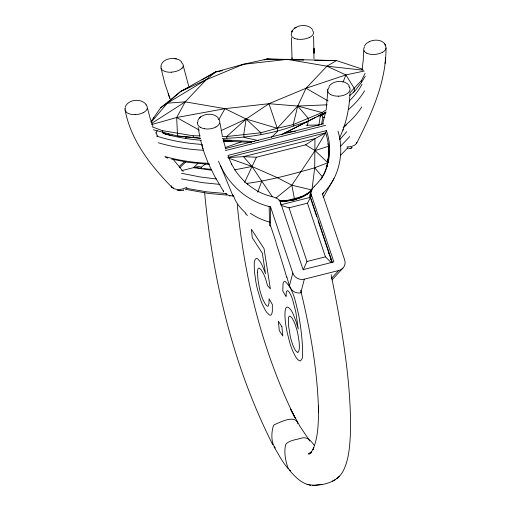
<?xml version="1.0" encoding="UTF-8"?>
<svg xmlns="http://www.w3.org/2000/svg" width="511" height="511" viewBox="0 0 511 511"><rect width="100%" height="100%" fill="white"/><g stroke="black" fill="none" stroke-linecap="round" stroke-linejoin="round"><path stroke-width="0.77" d="M300.666 290.254C310.273 330.119 317.67 370.826 318.532 411.923L318.442 405.99C318.474 420.553 318.698 435.8 313.007 449.482L313.786 447.802L312.087 450.83L309.149 454.055L311.672 451.833L308.459 453.985L311.039 452.842M292.043 57.769L292.03 59.212L291.43 37.648M313.99 58.848L313.633 36.313M228.704 158.174L252.019 166.471L277.396 177.7L291.838 185.199L311.914 189.971L314.719 167.793L314.955 138.653L325.679 132.854A57.149 38.791 58.2 0 1 328.586 146.21A53.144 36.632 70 0 1 327.832 162.747L326.503 167.544M386.009 47.97C386.207 81.901 371.631 113.57 356.678 143.221M349.965 93.066C349.55 105.636 347.244 118.162 342.907 129.979M363.736 50.653L363.206 60.528L362.056 69.841M327.781 91.539L326.274 108.671M327.787 90.121L327.89 89.527M385.601 57.909L385.058 63.492M183.206 65.964L183.11 66.417A11.172 5.583 -6.4 0 1 182.114 68.155M307.443 125.763L308.12 121.152M364.234 71.035L345.883 74.925L306.032 88.256L268.939 103.707L246.149 119.05L243.741 134.342L244.054 137.465L258.623 140.646M318.928 125.246L320.231 116.304L321.713 115.32A122.595 65.51 -5.7 0 0 325.75 112.829M160.92 66.098C162.057 59.5 170.521 57.564 176.193 58.81L174.59 58.465M321.713 115.32L322.901 117.14L321.521 124.218M125.099 108.786L125.048 109.303A11.165 5.966 -5.7 0 0 125.559 111.098M247.496 184.458L247.586 184.203A64.482 59.391 19.1 0 1 242.278 179.182L240.01 176.659A64.482 59.391 19.1 0 1 231.572 163.999A67.235 61.927 19.1 0 1 227.97 155.408L326.452 130.612A65.453 60.279 19.1 0 1 329.499 145.552A63.881 58.835 19.1 0 1 328.707 159.86L326.574 167.391M325.692 111.979L322.703 123.56M327.264 164.759L327.014 165.826M362.772 69.304L336.519 60.579L326.951 66.174L306.032 88.256L297.734 106.064L293.218 124.607L293.365 126.057C270.645 134.233 246.353 137.861 222.253 138.379M326.906 166.247L326.682 167.103M300.813 292.822L304.326 279.178L338.736 270.517A9.255 8.527 19.1 0 0 344.682 259.997L322.422 193.797C339.361 178.294 344.606 152.687 337.982 131.084M218.529 161.144C227.082 183.583 246.998 201.577 270.543 206.853L292.797 273.059L289.405 285.885L286.875 277.032M125.189 106.927C128.433 99.064 141.349 98.067 146.306 104.698M231.304 164.772L231.572 163.999M247.618 184.701L247.752 184.318A58.554 53.93 19.1 0 0 256.739 190.577L257.774 191.446M257.793 191.938L258.017 191.299A49.51 45.6 19.1 0 0 272.682 196.767L276.911 198.287L279.523 200.344A5.084 4.682 19.1 0 1 280.271 201.749L303.093 269.655L333.868 261.907L311.046 194.001A5.084 4.682 19.1 0 1 310.803 192.436L311.78 189.44L314.501 186.138A49.714 45.786 19.1 0 0 323.348 174.851M279.951 201.072A49.51 45.6 19.1 0 0 286.403 201.008L294.106 199.756L294.438 198.792L291.838 185.199L315.044 150.604L325.679 132.854L227.97 157.445M325.571 133.167L326.452 130.612M310.036 197.501L311.046 194.001M310.394 197.802L311.371 194.978L310.381 197.763L316.692 216.632M314.278 186.783L314.501 186.138M328.439 161.125L327.334 164.318A65.453 60.279 19.1 0 0 328.388 148.746L329.499 145.552M246.251 183.494C269.501 180.434 292.209 174.251 314.719 167.793L322.575 177.081L322.703 176.742M322.926 176.103L323.968 173.644A58.554 53.93 19.1 0 0 327.672 164.191M280.188 203.883L280.596 202.72M328.241 147.162L328.579 146.21L315.044 150.604L305.635 144.843L256.394 157.241L243.479 156.647L227.976 157.592M257.768 192.072L261.741 181.13L252.019 166.471L243.479 156.647L314.955 138.653L305.635 144.843M342.67 130.631L339.502 138.398M342.996 82.322L345.883 74.925L326.951 66.174L287.182 59.378L267.049 59.046L243.236 64.322L215.463 72.032L180.651 91.475L167.314 103.171L160.754 107.687L150.873 121.72M303.17 269.987L306.977 261.491L289.015 207.83L281.197 205.467M197.853 120.628L198.536 119.101L200.734 116.91L199.59 117.862C204.432 113.289 213.445 112.746 218.178 117.773M244.571 182.459L256.394 157.241M350.003 92.638L361.481 80.489L365.084 73.392M323.367 175.522L323.706 174.858M323.929 174.411L324.268 173.74M331.377 262.756L325.437 256.841L307.481 203.18L310.547 197.291L280.545 204.847M291.577 32.001L292.241 30.749L291.666 31.88C295.103 24.624 307.507 23.174 312.515 29.497M322.224 194.947L323.361 192.851M200.369 138.309L177.502 136.003L176.685 117.517L185.225 101.855L206.144 79.773L215.463 72.032L222.374 70.684M218.855 119.555L224.993 108.651L268.939 103.707L297.734 106.064L327.174 104.819M323.182 197.527L333.983 178.563M167.416 134.649L163.124 133.262L163.833 132.055M349.677 95.57L354.545 91.437L361.647 82.13L365.237 76.28M364.477 45.971L366.381 43.473L369.472 41.557L369.159 41.717C374.448 39.079 383.167 39.36 385.728 45.6L384.361 43.211M310.982 192.149L309.698 195.63A5.084 4.682 19.1 0 0 309.934 197.195M320.94 179.553L321.195 179.163M321.451 178.78L321.713 178.39M321.968 178L322.224 177.611M346.758 131.685L339.751 139.644M328.975 86.333C332.118 81.984 338.148 80.681 343.181 81.754M349.754 136.558L340.192 146.619M151.007 122.436L167.314 103.171L206.144 79.773L243.236 64.322L287.182 59.378L336.519 60.579L314.693 60.234M348.029 147.507L340.473 155.472M309.098 484.862C321.151 486.236 336.545 482.978 342.907 471.519C349.237 459.402 349.786 445.356 350.514 431.987C351.191 378.996 341.38 326.516 331.16 274.739M179.642 167.787L185.768 161.917M326.548 109.584L322 112.541L297.734 106.064L277.269 128.293L260.814 132.764L226.705 136.526L222.049 136.36M338.736 270.517L331.377 278.45M331.952 279.932L342.977 268.064M181.648 170.648L193.49 167.665L197.84 163.482M271.367 137.414L277.575 131.423L277.269 128.293L268.939 103.707M336.819 478.686L339.598 476.15M179.553 166.069L184.784 161.553M281.286 134.821L322.16 114.145L322 112.541L293.218 124.607L277.269 128.293L246.149 119.05L226.705 136.526L226.865 138.136M343.047 127.769L346.356 125.029M160.754 107.687L180.051 91.961M276.049 197.981L291.838 185.199M205.422 164.044L201.596 166.963A3.724 2.101 -16.6 0 0 201.027 168.445M326.082 167.212L327.168 166.439M212.825 73.82L215.463 72.032L201.941 79.959M151.805 123.298L185.225 101.855L224.993 108.651L246.149 119.05L260.814 132.764L260.961 134.214M242.01 65.069L243.236 64.322M353.146 92.204L354.545 91.437L354.232 88.314L345.883 74.925M322.16 114.145L326.325 111.979M189.677 86.883L180.651 91.475L206.144 79.773M332.259 481.266L333.613 480.576M334.175 480.276L335.523 479.586M283.203 133.735L315.619 117.294M317.031 116.578L325.488 112.292M265.637 59.71L267.049 59.046L284.601 59.525M221.097 130.618L246.149 119.05M211.056 170.137L193.49 167.665C196.064 166.861 201.296 165.347 202.088 168.643M350.207 148.477L352.149 147.666L349.026 148.829M279.249 200.81A38.255 19.955 3.4 0 0 286.051 200.753L301.126 196.761A39.443 35.847 -68.2 0 0 311.908 189.958M225.179 147.583L241.62 141.732M314.719 167.793L327.813 162.734L315.044 150.604M286.051 200.74L294.106 199.75L301.905 196.748A38.255 22.254 -14.2 0 0 311.569 190.922L310.081 190.475M294.106 199.756L301.388 197.233A49.714 45.786 19.1 0 0 311.346 191.095M311.608 191.012A49.714 45.786 19.1 0 1 301.324 197.412L294.049 199.935L286.339 201.187A49.51 45.6 19.1 0 1 280.686 201.289M293.365 126.057L308.42 121.267L308.107 118.143L297.734 106.064M264.04 59.934L267.049 59.046L271.801 59.506M151.512 124.588L176.685 117.517L224.993 108.651M223.301 141.719L227.146 140.755M225.555 148.465L323.719 123.758M225.447 150.553L325.584 125.348M342.689 130.113L343.762 129.839M289.015 207.83L307.481 203.18M306.977 261.491L325.437 256.841M348.253 148.42L347.231 148.618M183.647 189.843L183.168 189.932M234.581 169.844L252.019 166.471M321.93 484.339L314.501 485.399M285.234 132.464L293.027 131.659M183.475 190.45L177.093 190.277M193.49 167.665L197.406 167.621L200.529 168.381M294.208 131.563L295.39 131.474M167.314 103.171L185.225 101.855M233.291 195.937L229.03 195.547L225.683 193.956M306.089 125.259L318.953 124.94M312.278 485.45L313.799 485.418M301.126 196.761L301.905 196.748M233.157 195.585L232.307 195.56M152.112 126.805L162.332 130.618L193.164 135.798L200.223 135.843M293.378 59.761L299.759 59.94M287.182 59.378L291.129 59.532M293.499 59.621L303.764 60.03M223.237 140.608L232.697 141.566L251.674 142.32M226.846 193.631L206.808 191.855L186.055 188.278M223.441 139.816L254.389 141.624M227.005 195.093L208.692 193.452L185.276 189.3M209.395 164.446L187.729 162.313L171.594 159.1M220.017 184.407L202.465 182.644L181.494 178.914M178.454 190.539L180.115 190.673M200.453 138.142L177.502 136.003L153.345 129.8M216.274 178.978L199.973 176.927L181.52 173.28M326.951 66.174L363.359 70.205M223.288 140.519L232.697 141.566L230.499 140.621M203.595 168.528L211.739 169.441M224.067 140.225L232.697 141.566M175.228 58.599L178.984 59.704L181.558 61.722M204.528 128.74L203.717 128.574A11.178 6.33 -4.8 0 1 200.919 127.603L200.216 127.213M322.901 117.14L324.785 117.524M289.418 470.222C294.636 476.252 300.589 482.703 308.599 484.735M276.061 242.246L270.632 225.932L269.572 225.683L269.163 206.495M306.99 484.332L310.714 485.265M165.59 157.471L167.806 158.11M165.411 133.946L163.124 133.262M290.274 470.407L290.695 470.535M343.967 81.945L347.167 83.536L349.16 85.65M292.017 32.474A11.223 5.602 -6.2 0 0 293.863 38.07L294.528 38.408M275.372 448C270.766 442.622 271.354 432.204 273.404 425.689A4.676 3.475 -29.1 0 1 274.247 424.762C279.817 422.399 295.467 414.108 297.798 423.638M366.7 53.138L366.036 52.761A11.165 5.972 -5.7 0 1 364.413 51.292M289.89 470.241C283.037 463.841 278.98 454.694 273.966 446.857M176.685 117.517L199.341 130.158M306.032 88.256L328.126 100.948M247.535 215.501L245.299 213.694M314.214 445.298C310.318 439.888 306.696 436.004 299.912 438.559C295.358 439.824 290.184 440.322 286.467 443.491A4.676 4.082 -38.7 0 0 285.694 444.525C283.746 452.42 285.566 461.344 288.338 468.881M172.303 187.722C151.039 165.922 130.835 140.71 125.099 109.967M300.736 196.754L301.324 197.412M183.232 171.524L173.082 159.215M125.878 111.59L125.534 111.091M385.383 45.741L385.358 45.709A11.172 5.985 -5.9 0 0 385.038 45.3M261.741 181.13L272.44 196.837M223.301 191.063L214.601 176.142L208.418 163.661M385.543 45.996L385.658 46.201A11.178 5.966 -5.5 0 1 382.42 52.378M223.767 191.855L223.288 190.827M272.829 444.826C233.169 366.579 212.455 279.466 204.624 192.398M155.976 132.822L157.644 136.047M309.762 440.929L299.887 426.225L290.414 408.832L295.077 418.03C262.424 351.53 244.296 278.214 237.264 204.649M153.013 126.217L149.991 117.741L147.583 108.639M208.06 162.868L204.1 152.546L201.871 145.073M220.528 165.634L233.08 196.243L232.55 194.48M169.888 98.368L164.772 83.28L161.093 68.231M168.17 93.73L170.029 98.738M286.071 200.446L286.339 201.187M328.279 251.757L328.975 253.82M330.355 257.946L331.051 260.003M310.547 197.291L332.495 262.858M318.2 221.129L332.073 262.577M188.68 86.046L183.513 66.724M225.856 149.148L223.135 139.452M202.944 148.873L200.663 140.378M222.285 135.702L220.049 123.24M199.769 136.348L198.134 127.405M361.481 80.489L361.647 82.13M193.164 135.798L193.33 137.472M162.332 130.618L162.498 132.266M153.69 117.377L153.798 118.469M318.506 409.892L318.532 411.923M314.041 52.812L313.997 48.226L314.041 53.508M270.543 206.853L270.632 225.932M225.67 141.304A27.383 5.762 -13.8 0 1 225.785 141.228M326.938 166.375A47.025 34.908 82.1 0 1 324.383 173.523M328.343 148.184A52.876 42.994 -52.8 0 1 327.5 163.692L327.353 164.331L327.589 163.054A63.881 58.835 19.1 0 0 328.381 148.746M287.214 200.274A39.443 38.057 -35.6 0 1 279.07 200.267M327.838 143.7A55.782 48.462 -63.1 0 1 327.96 144.556M304.326 279.191A9.255 8.527 19.1 0 1 292.784 273.059M270.389 222.323A45.275 31.152 15.3 0 1 250.422 213.259M328.305 148.599A65.453 60.279 19.1 0 1 328.317 157.094M328.126 159.189A65.453 60.279 19.1 0 1 326.58 167.397M246.078 213.304A45.364 28.399 20.5 0 1 233.687 196.269M276.036 242.891A156.475 17.923 74.3 0 1 286.722 277.307M300.807 292.809A9.568 9.153 63.9 0 1 289.565 285.847M297.862 352.226A16.326 3.686 75.9 0 1 295.026 349.645L293.972 347.672A14.04 3.168 75.9 0 1 292.694 344.638L291.232 340.134A16.409 3.705 75.9 0 1 290.357 336.775L288.587 325.999L288.485 318.123A15.541 3.513 75.9 0 1 288.766 317.082A15.969 3.609 75.9 0 1 289.169 316.418L289.322 316.277A14.493 3.27 75.9 0 1 290.242 316.245L291.685 317.625A20.408 4.612 75.9 0 1 292.522 318.877L293.614 320.876A15.656 3.539 75.9 0 1 295.192 324.613L296.693 329.225A16.128 3.641 75.9 0 1 297.926 334.175L299.095 341.706A23.461 5.302 75.9 0 1 299.222 349.07L298.801 351.108A15.879 3.583 75.9 0 1 297.856 352.2M185.436 138.104A113.608 60.707 -5.7 0 1 186.394 137.235M172.181 135.805A119.025 63.811 -5.5 0 1 167.851 134.617M167.691 134.738A119.057 63.179 -5.8 0 1 168.266 133.831M201.372 140.263A122.595 65.51 -5.7 0 1 165.379 133.978M203.634 150.291A134.361 71.553 -5.8 0 1 158.359 142.78M202.362 144.453A130.701 69.841 -5.7 0 1 156.379 135.99M155.849 133.064A130.701 69.841 -5.7 0 1 157.203 130.752M208.705 163.36A129.845 69.145 -5.9 0 1 164.887 156.513M209.216 163.865A126.179 67.426 -5.7 0 1 208.003 163.801M201.979 163.373A126.179 67.426 -5.7 0 1 200.785 163.271M325.002 113.078A119.025 63.913 -5.8 0 1 320.001 116.189M364.547 90.83A134.361 71.457 -5.6 0 1 348.7 109.386M362.005 84.226A130.701 69.841 -5.7 0 1 349.128 101.146M361.737 106.914A129.845 69.049 -5.6 0 1 344.095 126.262M327.89 89.585A11.178 6.343 -5.1 0 1 328.873 87.688M329.193 87.183A11.159 6.381 -4.4 0 1 329.333 87.036M348.738 86.308A11.159 6.381 -4.4 0 1 349.396 87.126M349.409 87.068A11.223 6.368 -4.7 0 1 350.048 89.495L349.958 90.051A11.178 6.343 -5.1 0 1 348.968 91.98L348.476 92.529A11.223 6.368 -4.7 0 1 338.237 96.215M330.553 94.541A11.223 6.368 -4.7 0 1 327.685 90.121M338.301 96.145A11.197 6.317 -4.9 0 1 330.662 94.522M215.961 127.003A11.185 6.381 -5 0 1 204.579 128.772M197.572 122.691A11.185 6.381 -5 0 1 198.006 121.363M197.591 122.742A11.178 6.349 -5.1 0 0 198.076 125.163A11.223 6.381 -5.1 0 0 200.197 127.226M218.012 118.539A11.178 6.349 -5.1 0 1 215.904 126.996M230.193 195.975A3.737 1.099 -77.3 0 1 229.35 195.502M309.481 37.405A11.159 5.5 -6.2 0 1 297.306 39.104M297.204 39.149A11.178 5.589 -6.3 0 1 294.489 38.37M309.564 37.444A11.191 5.627 -6.2 0 0 313.422 33.292A11.178 5.589 -6.3 0 0 312.936 31.171A11.191 5.627 -6.2 0 0 312.419 30.539M182.031 68.142A11.159 5.525 -6.9 0 1 171.421 72.153M161.604 69.26A11.172 5.583 -6.4 0 0 163.775 70.952A11.191 5.634 -6.5 0 0 171.409 72.23M161.227 66.315A11.172 5.583 -6.4 0 0 161.118 66.628L161.003 67.133A11.223 5.615 -6.7 0 0 161.591 69.272M181.143 62.438A11.191 5.634 -6.5 0 1 182.638 63.773A11.223 5.615 -6.7 0 1 183.194 65.932M145.91 104.896A11.153 5.985 -6.3 0 1 146.868 106.058A11.165 5.966 -5.7 0 1 147.321 107.815L147.264 108.37A11.229 5.985 -5.9 0 1 143.214 112.701M135.07 114.636A11.229 5.985 -5.9 0 1 125.763 111.609M124.997 108.786A11.229 5.985 -5.9 0 1 125.361 107.744M143.221 112.676A11.204 5.94 -5.7 0 1 135.14 114.566M171.683 186.898A10.048 5.647 -15.5 0 1 171.357 185.704M173.497 188.042A4.356 3.564 -30.7 0 1 171.817 186.924A10.028 5.576 -13.2 0 0 186.924 187.211M364.458 51.279A11.153 5.94 -5.1 0 1 364.541 46.942M382.356 52.346A11.204 5.947 -5.9 0 1 370.264 54.249A11.229 5.972 -5.6 0 1 366.726 53.118M356.806 142.301A10.028 5.072 1.5 0 1 346.995 146.919M257.48 272.606L257.991 279.964L259.454 288.421A18.115 4.094 75.9 0 0 260.616 292.944L261.677 296.31A15.828 3.577 75.9 0 0 263.076 299.938L265.19 303.936L266.998 306.006A14.493 3.27 75.9 0 0 268.154 306.025L269.003 303.496L269.061 298.718L272.344 304.473L272.337 311.205A23.41 5.289 75.9 0 1 271.584 314.137A24.585 5.551 75.9 0 1 271.188 314.712A23.57 5.321 75.9 0 1 269.642 315.108L266.78 312.413A37.016 8.361 75.9 0 1 265.381 310.311L262.309 304.249A24.324 5.493 75.9 0 1 260.418 299.305L257.557 289.59A29.555 6.675 75.9 0 1 255.909 282.123L254.389 271.181L254.223 263.376A24.982 5.64 75.9 0 1 254.797 260.329L254.976 259.888A27.498 6.215 75.9 0 1 255.621 258.917L256.388 258.502A22.957 5.187 75.9 0 1 257.934 259.064L260.214 261.804A23.966 5.41 75.9 0 1 262.482 265.995L265.516 273.666L262.29 253.117L252.268 237.762L251.418 229.273L264.059 248.64L270.376 288.881L267.464 285.496A18.409 4.158 75.9 0 0 264.985 277.281A15.796 3.571 75.9 0 0 263.299 273.328L260.942 269.514L259.166 268.083A15.087 3.411 75.9 0 0 258.272 268.473A15.969 3.609 75.9 0 0 257.697 270.006L257.48 272.606M286.071 295.217L286.071 296.75L282.787 290.995L283.024 283.899A20.881 4.72 75.9 0 1 283.899 281.874A20.951 4.733 75.9 0 1 285.266 281.587C294.023 289.89 295.703 303.24 298.558 314.437C300.666 325.82 302.046 337.337 302.627 348.898C302.18 352.667 303.975 358.665 300.174 361.028C296.329 359.75 294.911 355.107 293.11 351.83A24.049 5.429 75.9 0 1 291.449 347.729A23.334 5.27 75.9 0 1 289.89 343.117L287.239 332.718A31.299 7.071 75.9 0 1 286.243 327.404C285.259 323.342 282.187 297.836 291.353 310.618A24.1 5.442 75.9 0 1 293.237 314.233L296.073 321.508L298.239 329.007L295.882 312.323L292.496 299.184A15.356 3.468 75.9 0 0 289.839 293.199A17.023 3.845 75.9 0 0 289.22 292.235L288.345 291.187A13.133 2.964 75.9 0 0 287.259 290.695L286.377 291.8L286.071 295.217M295.907 27.409L294.355 28.361L295.907 27.409M281.874 326.618L278.354 321.227L279.281 330.566L282.8 335.957L281.874 326.618"/></g></svg>
